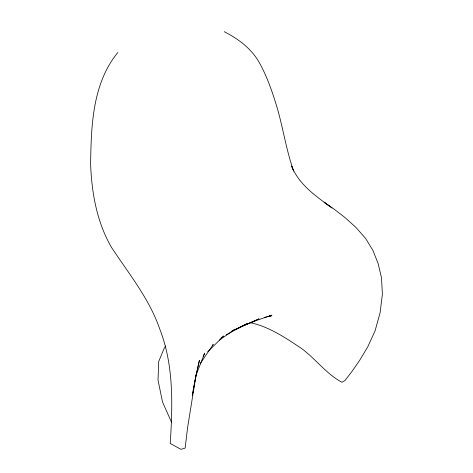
<?xml version="1.0" encoding="UTF-8"?>
<svg xmlns="http://www.w3.org/2000/svg" width="473" height="473" viewBox="0 0 473 473"><rect width="100%" height="100%" fill="white"/><g stroke="black" fill="none" stroke-linecap="round" stroke-linejoin="round"><path stroke-width="0.71" d="M192.546 394.228L192.298 395.635L196.029 375.172L199.405 360.337L194.781 381.587L192.795 392.827M203.142 356.358L204.708 353.136L196.029 375.172L187.586 427.693L185.138 448.079L180.999 449.35L170.25 443.497C172.627 405.272 173.963 365.434 159.785 329.125C149.397 298.983 129.176 274.121 111.805 247.887C96.953 222.677 91.626 192.854 90.615 163.942C91.183 125.741 92.418 83.49 117.848 52.473M165.763 345.934L164.172 348.347L158.709 361.484L158.023 380.097L162.487 401.896L171.468 422.153M200.174 363.654L213.258 344.433L212.33 345.521M207.706 351.788L223.747 335.99L220.879 338.225M219.472 340.063L234.933 329.273L231.137 331.549M226.159 334.878L246.717 323.763L235.785 329.184M235.229 329.604L259.027 318.879L244.588 325.134L258.022 319.884L271.928 315.178L269.155 315.869M264.312 317.377L271.248 315.911L269.799 316.035M250.483 322.716C269.267 326.737 285.497 337.84 301.266 348.294C315.556 358.729 326.234 373.877 341.92 382.285L344.882 380.617L352.013 371.423L359.616 360.396L367.716 346.928L375.059 330.911L380.121 312.623L382.385 294.171L381.516 277.899L378.134 263.538L372.949 250.442L365.57 238.386L355.749 227.247L344.888 217.444L334.251 209.255L324.1 202.202L330.373 206.796M224.243 31.697C238.291 38.839 251.512 48.66 259.328 62.649C266.128 74.835 270.934 87.978 275.15 101.246C282.647 124.198 285.568 148.416 293.692 171.161M332.081 208.049C316.396 196.496 299.096 184.937 291.605 166.058L292.87 169.257"/></g></svg>
